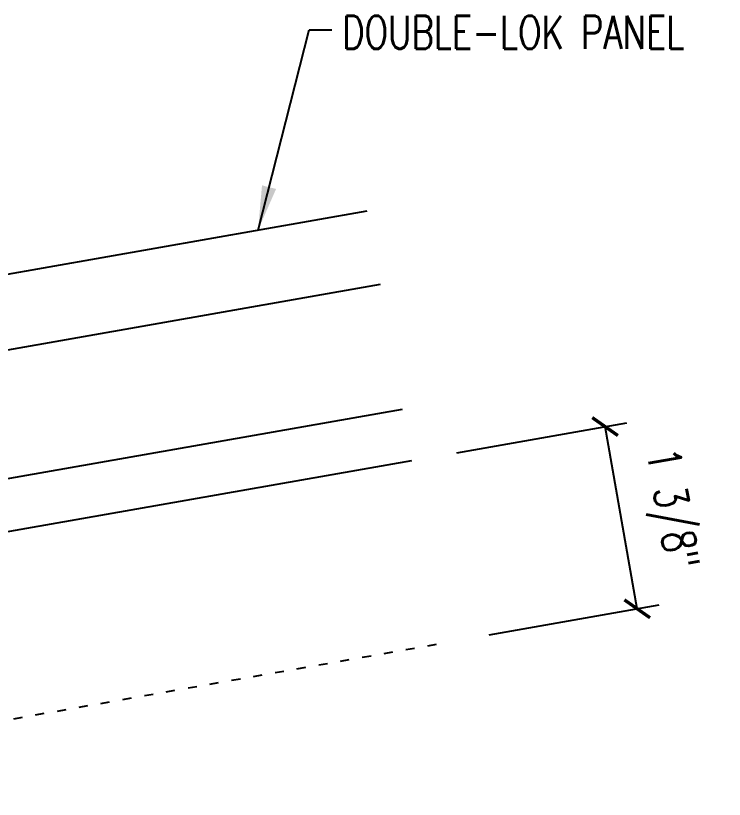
# Model space of a CAD drawing. Header units: inches. Extents: x 0.4 to 42, y 2 to 50.7.
# Drawn here: x 34.02 to 42.03, y 22.31 to 31.17 of the extents above; entities that cross this region are included whole.
import ezdxf

# ---------------------------------------------------------------- set-up
doc = ezdxf.new("R2010")
doc.units = ezdxf.units.IN
doc.header["$MEASUREMENT"] = 0
doc.linetypes.add('ACAD_ISO07W100', pattern=[3, 0, -3])
doc.layers.add('PANEL', color=11, linetype='Continuous')
doc.layers.add('TEXT', color=2, linetype='Continuous')
doc.styles.add('TEXT1', font='ROMANS.shx', dxfattribs={"width": 0.75, "height": 0.375})
doc.dimstyles.new('DETAIL', dxfattribs={"dimscale": 4, "dimtxt": 0.09375, "dimasz": 0.0625, "dimexe": 0.0625, "dimexo": 0.125, "dimgap": 0.0625, "dimtad": 1, "dimdec": 4, "dimzin": 3, "dimdsep": 46, "dimlunit": 4, "dimtxsty": 'TEXT1', "dimblk": 'ARCHTICK', "dimcen": 0.0625, "dimclrd": 7, "dimclre": 7, "dimclrt": 2, "dimadec": 0, "dimazin": 0, "dimtfac": 0.59375, "dimtdec": 4, "dimtmove": 0, "dimatfit": 3, "dimfxl": 0, "dimfrac": 2, "dimtolj": 1, "dimtzin": 3, "dimarcsym": 0})
doc.dimstyles.new('DETAIL$7', dxfattribs={"dimscale": 4, "dimtxt": 0.09375, "dimasz": 0.125, "dimexe": 0.0625, "dimexo": 0.125, "dimgap": 0.0625, "dimtad": 1, "dimdec": 4, "dimzin": 3, "dimdsep": 46, "dimlunit": 4, "dimtxsty": 'TEXT1', "dimblk": 'ARCHTICK', "dimcen": 0.0625, "dimclrd": 7, "dimclre": 7, "dimclrt": 2, "dimadec": 0, "dimazin": 0, "dimtfac": 0.59375, "dimtdec": 4, "dimtmove": 0, "dimatfit": 3, "dimfxl": 0, "dimfrac": 2, "dimtolj": 1, "dimtzin": 3, "dimarcsym": 0})

# ---------------------------------------------------------------- blocks, each defined once
blk = doc.blocks.new('_ArchTick')
at = {"color": 0, "linetype": 'ByBlock', "const_width": 0.15}
blk.add_lwpolyline([(-0.5, -0.5), (0.5, 0.5)], dxfattribs=at)
blk = doc.blocks.new('*D32')
at = {"layer": 'DEFPOINTS', "color": 0}
for p in [(40.6862, 26.5198), (38.5192, 26.1378), (38.8825, 24.0775)]:
    blk.add_point(p, dxfattribs=at)
at = {"layer": 'TEXT', "color": 7, "lineweight": -2}
for p, q in [((39.0116, 26.2246), (40.9324, 26.5633)), ((41.0495, 24.4596), (40.6862, 26.5198)), ((39.3749, 24.1643), (41.2957, 24.503))]:
    blk.add_line(p, q, dxfattribs=at)
at = {"layer": 'TEXT', "color": 7, "lineweight": -2, "xscale": 0.25, "yscale": 0.25, "zscale": 0.25}
for p, rotation in [((40.6862, 26.5198), 99.99999999999972), ((41.0495, 24.4596), 279.9999999999997)]:
    blk.add_blockref('_ArchTick', p, dxfattribs=dict(at, rotation=rotation))
at = {"layer": 'TEXT', "color": 2, "insert": (41.3954, 25.5828), "char_height": 0.375, "attachment_point": 5, "rotation": 280, "style": 'TEXT1'}
blk.add_mtext('\\A1;1 3/8"', dxfattribs=at)

msp = doc.modelspace()

# ---------------------------------------------------------------- linework, layer by layer
at = {"layer": 'PANEL'}
for p, q in [((26.47362, 26.92806), (37.99826, 28.96017)), ((38.14516, 28.12702), (18.56468, 24.67445)), ((38.39418, 26.71481), (24.28245, 24.22653)), ((38.49663, 26.13377), (24.02362, 23.58179))]:
    msp.add_line(p, q, dxfattribs=at)
at = {"layer": 'TEXT', "linetype": 'ACAD_ISO07W100', "ltscale": 0.05}
msp.add_line((28.83298, 22.30551), (38.88248, 24.07751), dxfattribs=at)

# ---------------------------------------------------------------- texts
at = {"layer": 'TEXT', "style": 'TEXT1', "width": 0.75}
msp.add_text('DOUBLE-LOK PANEL', height=0.375, dxfattribs=at).set_placement((37.71459, 30.79088))

# ---------------------------------------------------------------- dimensions: what is measured, and where the dimension line sits
at = {"layer": 'TEXT'}
dim = msp.add_aligned_dim(p1=(38.88248, 24.07751), p2=(38.5192, 26.13775), distance=-2.2004, text='1 3/8"', dimstyle='DETAIL', dxfattribs=at)
dim.commit()
dim.dimension.update_dxf_attribs({"geometry": '*D32', "text_midpoint": (41.39539, 25.58275)})

# ---------------------------------------------------------------- leaders
msp.add_leader([(36.76416, 28.74256), (37.34299, 31.00492), (37.59599, 31.00492)], dimstyle='DETAIL$7', dxfattribs=at)

doc.saveas('drawing.dxf')
